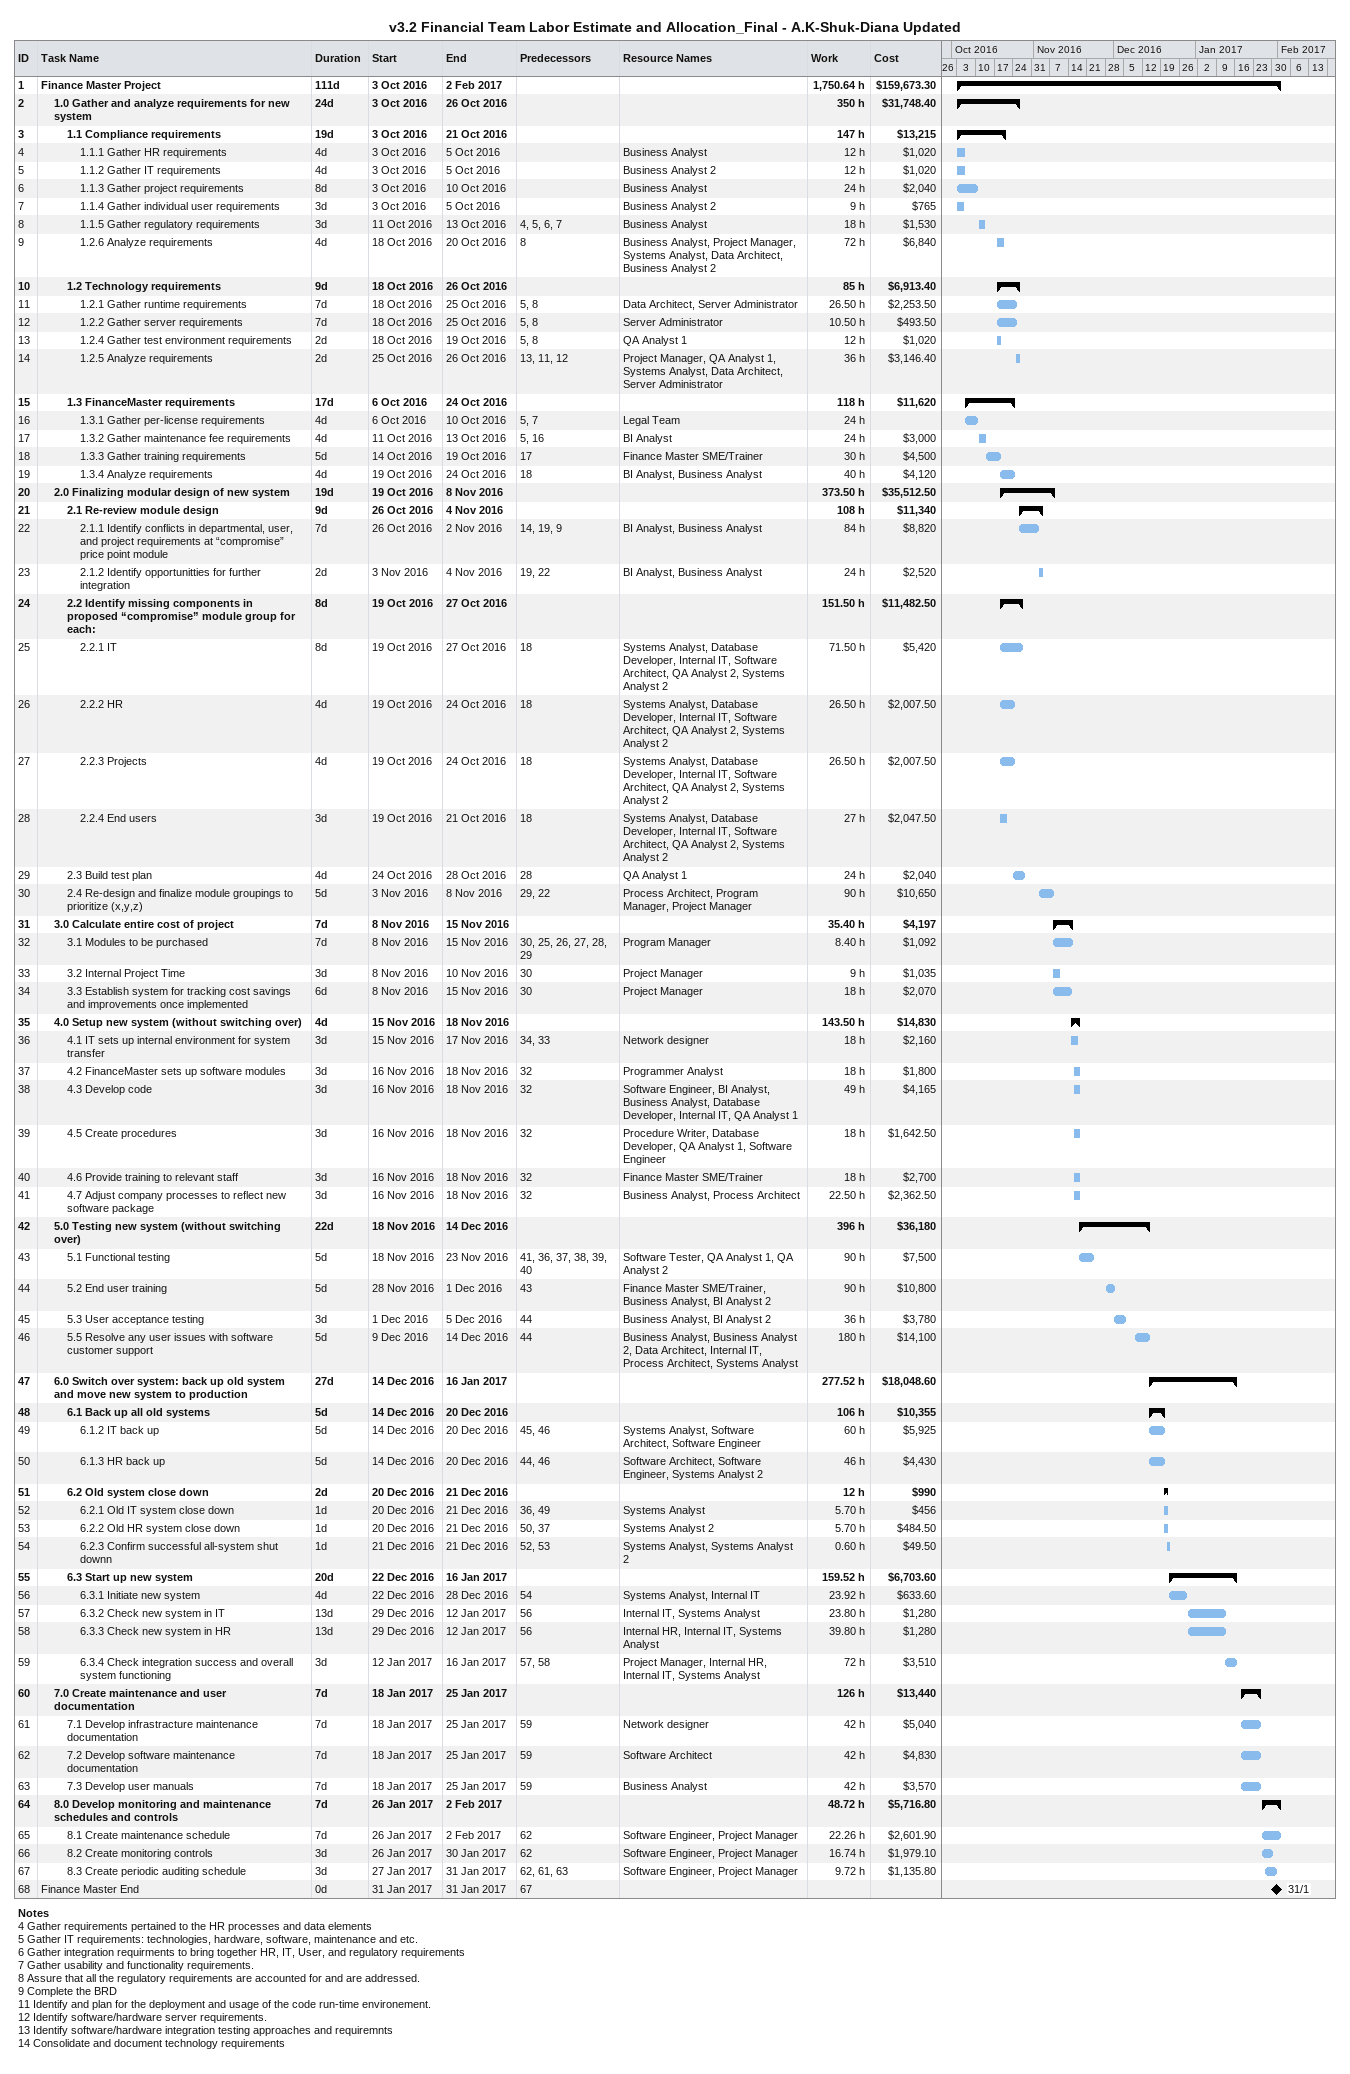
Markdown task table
v3.2 Financial Team Labor Estimate and Allocation_Final - A.K-Shuk-Diana Updated

| ID | Level | Task | Duration | Start | Finish | Predecessors | Resources | Work (h) | Cost ($) |
|---|---|---|---|---|---|---|---|---|---|
| 1 | 1 | **Finance Master Project** | 111d | 2016-10-03 | 2017-02-02 |  |  | 1750.64 | 159673.30 |
| 2 | 2 | **1.0 Gather and analyze requirements for new system** | 24d | 2016-10-03 | 2016-10-26 |  |  | 350 | 31748.40 |
| 3 | 3 | **1.1 Compliance requirements** | 19d | 2016-10-03 | 2016-10-21 |  |  | 147 | 13215 |
| 4 | 4 | 1.1.1 Gather HR requirements | 4d | 2016-10-03 | 2016-10-05 |  | Business Analyst | 12 | 1020 |
| 5 | 4 | 1.1.2 Gather IT requirements | 4d | 2016-10-03 | 2016-10-05 |  | Business Analyst 2 | 12 | 1020 |
| 6 | 4 | 1.1.3 Gather project requirements | 8d | 2016-10-03 | 2016-10-10 |  | Business Analyst | 24 | 2040 |
| 7 | 4 | 1.1.4 Gather individual user requirements | 3d | 2016-10-03 | 2016-10-05 |  | Business Analyst 2 | 9 | 765 |
| 8 | 4 | 1.1.5 Gather regulatory requirements | 3d | 2016-10-11 | 2016-10-13 | 4, 5, 6, 7 | Business Analyst | 18 | 1530 |
| 9 | 4 | 1.2.6 Analyze requirements | 4d | 2016-10-18 | 2016-10-20 | 8 | Business Analyst, Project Manager, Systems Analyst, Data Architect, Business Analyst 2 | 72 | 6840 |
| 10 | 3 | **1.2 Technology requirements** | 9d | 2016-10-18 | 2016-10-26 |  |  | 85 | 6913.40 |
| 11 | 4 | 1.2.1 Gather runtime requirements | 7d | 2016-10-18 | 2016-10-25 | 5, 8 | Data Architect, Server Administrator | 26.50 | 2253.50 |
| 12 | 4 | 1.2.2 Gather server requirements | 7d | 2016-10-18 | 2016-10-25 | 5, 8 | Server Administrator | 10.50 | 493.50 |
| 13 | 4 | 1.2.4 Gather test environment requirements | 2d | 2016-10-18 | 2016-10-19 | 5, 8 | QA Analyst 1 | 12 | 1020 |
| 14 | 4 | 1.2.5 Analyze requirements | 2d | 2016-10-25 | 2016-10-26 | 13, 11, 12 | Project Manager, QA Analyst 1, Systems Analyst, Data Architect, Server Administrator | 36 | 3146.40 |
| 15 | 3 | **1.3 FinanceMaster requirements** | 17d | 2016-10-06 | 2016-10-24 |  |  | 118 | 11620 |
| 16 | 4 | 1.3.1 Gather per-license requirements | 4d | 2016-10-06 | 2016-10-10 | 5, 7 | Legal Team | 24 |  |
| 17 | 4 | 1.3.2 Gather maintenance fee requirements | 4d | 2016-10-11 | 2016-10-13 | 5, 16 | BI Analyst | 24 | 3000 |
| 18 | 4 | 1.3.3 Gather training requirements | 5d | 2016-10-14 | 2016-10-19 | 17 | Finance Master SME/Trainer | 30 | 4500 |
| 19 | 4 | 1.3.4 Analyze requirements | 4d | 2016-10-19 | 2016-10-24 | 18 | BI Analyst, Business Analyst | 40 | 4120 |
| 20 | 2 | **2.0 Finalizing modular design of new system** | 19d | 2016-10-19 | 2016-11-08 |  |  | 373.50 | 35512.50 |
| 21 | 3 | **2.1 Re-review module design** | 9d | 2016-10-26 | 2016-11-04 |  |  | 108 | 11340 |
| 22 | 4 | 2.1.1 Identify conflicts in departmental, user, and project requirements at “compromise” price point module | 7d | 2016-10-26 | 2016-11-02 | 14, 19, 9 | BI Analyst, Business Analyst | 84 | 8820 |
| 23 | 4 | 2.1.2 Identify opportunitties for further integration | 2d | 2016-11-03 | 2016-11-04 | 19, 22 | BI Analyst, Business Analyst | 24 | 2520 |
| 24 | 3 | **2.2 Identify missing components in proposed “compromise” module group for each:** | 8d | 2016-10-19 | 2016-10-27 |  |  | 151.50 | 11482.50 |
| 25 | 4 | 2.2.1 IT | 8d | 2016-10-19 | 2016-10-27 | 18 | Systems Analyst, Database Developer, Internal IT, Software Architect, QA Analyst 2, Systems Analyst 2 | 71.50 | 5420 |
| 26 | 4 | 2.2.2 HR | 4d | 2016-10-19 | 2016-10-24 | 18 | Systems Analyst, Database Developer, Internal IT, Software Architect, QA Analyst 2, Systems Analyst 2 | 26.50 | 2007.50 |
| 27 | 4 | 2.2.3 Projects | 4d | 2016-10-19 | 2016-10-24 | 18 | Systems Analyst, Database Developer, Internal IT, Software Architect, QA Analyst 2, Systems Analyst 2 | 26.50 | 2007.50 |
| 28 | 4 | 2.2.4 End users | 3d | 2016-10-19 | 2016-10-21 | 18 | Systems Analyst, Database Developer, Internal IT, Software Architect, QA Analyst 2, Systems Analyst 2 | 27 | 2047.50 |
| 29 | 3 | 2.3 Build test plan | 4d | 2016-10-24 | 2016-10-28 | 28 | QA Analyst 1 | 24 | 2040 |
| 30 | 3 | 2.4 Re-design and finalize module groupings to prioritize (x,y,z) | 5d | 2016-11-03 | 2016-11-08 | 29, 22 | Process Architect, Program Manager, Project Manager | 90 | 10650 |
| 31 | 2 | **3.0 Calculate entire cost of project** | 7d | 2016-11-08 | 2016-11-15 |  |  | 35.40 | 4197 |
| 32 | 3 | 3.1 Modules to be purchased | 7d | 2016-11-08 | 2016-11-15 | 30, 25, 26, 27, 28, 29 | Program Manager | 8.40 | 1092 |
| 33 | 3 | 3.2 Internal Project Time | 3d | 2016-11-08 | 2016-11-10 | 30 | Project Manager | 9 | 1035 |
| 34 | 3 | 3.3 Establish system for tracking cost savings and improvements once implemented | 6d | 2016-11-08 | 2016-11-15 | 30 | Project Manager | 18 | 2070 |
| 35 | 2 | **4.0 Setup new system (without switching over)** | 4d | 2016-11-15 | 2016-11-18 |  |  | 143.50 | 14830 |
| 36 | 3 | 4.1 IT sets up internal environment for system transfer | 3d | 2016-11-15 | 2016-11-17 | 34, 33 | Network designer | 18 | 2160 |
| 37 | 3 | 4.2 FinanceMaster sets up software modules | 3d | 2016-11-16 | 2016-11-18 | 32 | Programmer Analyst | 18 | 1800 |
| 38 | 3 | 4.3 Develop code | 3d | 2016-11-16 | 2016-11-18 | 32 | Software Engineer, BI Analyst, Business Analyst, Database Developer, Internal IT, QA Analyst 1 | 49 | 4165 |
| 39 | 3 | 4.5 Create procedures | 3d | 2016-11-16 | 2016-11-18 | 32 | Procedure Writer, Database Developer, QA Analyst 1, Software Engineer | 18 | 1642.50 |
| 40 | 3 | 4.6 Provide training to relevant staff | 3d | 2016-11-16 | 2016-11-18 | 32 | Finance Master SME/Trainer | 18 | 2700 |
| 41 | 3 | 4.7 Adjust company processes to reflect new software package | 3d | 2016-11-16 | 2016-11-18 | 32 | Business Analyst, Process Architect | 22.50 | 2362.50 |
| 42 | 2 | **5.0 Testing new system (without switching over)** | 22d | 2016-11-18 | 2016-12-14 |  |  | 396 | 36180 |
| 43 | 3 | 5.1 Functional testing | 5d | 2016-11-18 | 2016-11-23 | 41, 36, 37, 38, 39, 40 | Software Tester, QA Analyst 1, QA Analyst 2 | 90 | 7500 |
| 44 | 3 | 5.2 End user training | 5d | 2016-11-28 | 2016-12-01 | 43 | Finance Master SME/Trainer, Business Analyst, BI Analyst 2 | 90 | 10800 |
| 45 | 3 | 5.3 User acceptance testing | 3d | 2016-12-01 | 2016-12-05 | 44 | Business Analyst, BI Analyst 2 | 36 | 3780 |
| 46 | 3 | 5.5 Resolve any user issues with software customer support | 5d | 2016-12-09 | 2016-12-14 | 44 | Business Analyst, Business Analyst 2, Data Architect, Internal IT, Process Architect, Systems Analyst | 180 | 14100 |
| 47 | 2 | **6.0 Switch over system: back up old system and move new system to production** | 27d | 2016-12-14 | 2017-01-16 |  |  | 277.52 | 18048.60 |
| 48 | 3 | **6.1 Back up all old systems** | 5d | 2016-12-14 | 2016-12-20 |  |  | 106 | 10355 |
| 49 | 4 | 6.1.2 IT back up | 5d | 2016-12-14 | 2016-12-20 | 45, 46 | Systems Analyst, Software Architect, Software Engineer | 60 | 5925 |
| 50 | 4 | 6.1.3 HR back up | 5d | 2016-12-14 | 2016-12-20 | 44, 46 | Software Architect, Software Engineer, Systems Analyst 2 | 46 | 4430 |
| 51 | 3 | **6.2 Old system close down** | 2d | 2016-12-20 | 2016-12-21 |  |  | 12 | 990 |
| 52 | 4 | 6.2.1 Old IT system close down | 1d | 2016-12-20 | 2016-12-21 | 36, 49 | Systems Analyst | 5.70 | 456 |
| 53 | 4 | 6.2.2 Old HR system close down | 1d | 2016-12-20 | 2016-12-21 | 50, 37 | Systems Analyst 2 | 5.70 | 484.50 |
| 54 | 4 | 6.2.3 Confirm successful all-system shut downn | 1d | 2016-12-21 | 2016-12-21 | 52, 53 | Systems Analyst, Systems Analyst 2 | 0.60 | 49.50 |
| 55 | 3 | **6.3 Start up new system** | 20d | 2016-12-22 | 2017-01-16 |  |  | 159.52 | 6703.60 |
| 56 | 4 | 6.3.1 Initiate new system | 4d | 2016-12-22 | 2016-12-28 | 54 | Systems Analyst, Internal IT | 23.92 | 633.60 |
| 57 | 4 | 6.3.2 Check new system in IT | 13d | 2016-12-29 | 2017-01-12 | 56 | Internal IT, Systems Analyst | 23.80 | 1280 |
| 58 | 4 | 6.3.3 Check new system in HR | 13d | 2016-12-29 | 2017-01-12 | 56 | Internal HR, Internal IT, Systems Analyst | 39.80 | 1280 |
| 59 | 4 | 6.3.4 Check integration success and overall system functioning | 3d | 2017-01-12 | 2017-01-16 | 57, 58 | Project Manager, Internal HR, Internal IT, Systems Analyst | 72 | 3510 |
| 60 | 2 | **7.0 Create maintenance and user documentation** | 7d | 2017-01-18 | 2017-01-25 |  |  | 126 | 13440 |
| 61 | 3 | 7.1 Develop infrastracture maintenance documentation | 7d | 2017-01-18 | 2017-01-25 | 59 | Network designer | 42 | 5040 |
| 62 | 3 | 7.2 Develop software maintenance documentation | 7d | 2017-01-18 | 2017-01-25 | 59 | Software Architect | 42 | 4830 |
| 63 | 3 | 7.3 Develop user manuals | 7d | 2017-01-18 | 2017-01-25 | 59 | Business Analyst | 42 | 3570 |
| 64 | 2 | **8.0 Develop monitoring and maintenance schedules and controls** | 7d | 2017-01-26 | 2017-02-02 |  |  | 48.72 | 5716.80 |
| 65 | 3 | 8.1 Create maintenance schedule | 7d | 2017-01-26 | 2017-02-02 | 62 | Software Engineer, Project Manager | 22.26 | 2601.90 |
| 66 | 3 | 8.2 Create monitoring controls | 3d | 2017-01-26 | 2017-01-30 | 62 | Software Engineer, Project Manager | 16.74 | 1979.10 |
| 67 | 3 | 8.3 Create periodic auditing schedule | 3d | 2017-01-27 | 2017-01-31 | 62, 61, 63 | Software Engineer, Project Manager | 9.72 | 1135.80 |
| 68 | 1 | Finance Master End | 0d | 2017-01-31 | 2017-01-31 | 67 |  |  |  |

Notes
- 4: Gather requirements pertained to the HR processes and data elements
- 5: Gather IT requirements: technologies, hardware, software, maintenance and etc.
- 6: Gather integration requirments to bring together HR, IT, User, and regulatory requirements
- 7: Gather usability and functionality requirements.
- 8: Assure that all the regulatory requirements are accounted for and are addressed.
- 9: Complete the BRD
- 11: Identify and plan for the deployment and usage of the code run-time environement.
- 12: Identify software/hardware server requirements.
- 13: Identify software/hardware integration testing approaches and requiremnts
- 14: Consolidate and document technology requirements
